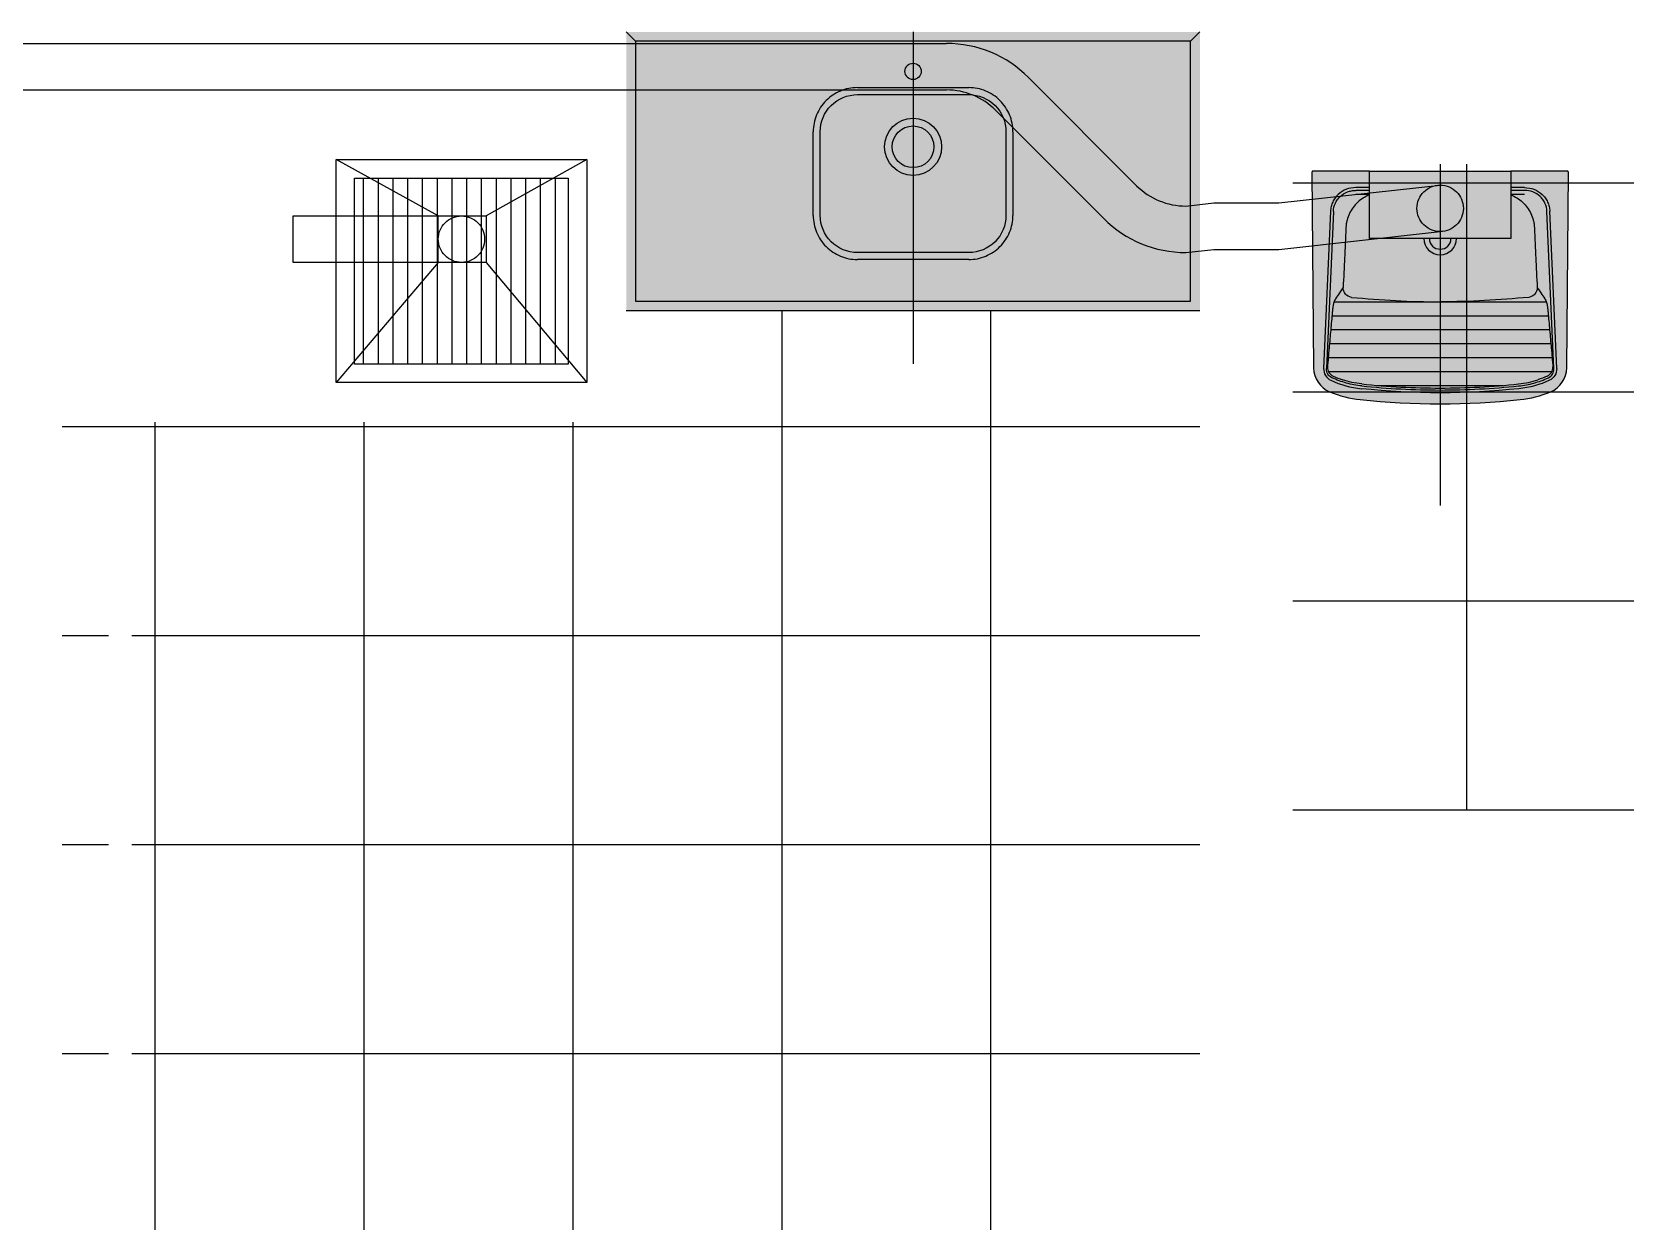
# Model space of a CAD drawing. Header units: millimetres. Extents: x -16.5 to 79.8, y -29.3 to 65.7.
# Drawn here: x -13.465 to -10.034, y -2.66 to -0.1 of the extents above; entities that cross this region are included whole.
import ezdxf

# ---------------------------------------------------------------- set-up
doc = ezdxf.new("R2010")
doc.units = ezdxf.units.MM
doc.header["$LTSCALE"] = 20
doc.linetypes.add('HIDDEN', pattern=[0.375, 0.25, -0.125])
doc.layers.add('ARQ-STA - MOBILIÁRIO_GERAL', color=251, linetype='Continuous')
doc.layers.add('ARQ-STA - PISOS_APARTAMENTOS - BANHEIROS', color=8, linetype='Continuous')

# ---------------------------------------------------------------- blocks, each defined once
blk = doc.blocks.new('MS - L1A - PRE - TOB - TIPO_1_AO_16 - MOBILIÁRIO - LAYOUT_GERAL')
at = {"layer": 'ARQ-STA - MOBILIÁRIO_GERAL'}
h = blk.add_hatch(color=255, dxfattribs=at)
h.dxf.hatch_style = 1
h.paths.add_polyline_path([(3307.9918, 1270.5112), (3309.2268, 1270.5112), (3309.2268, 1271.1112), (3307.9918, 1271.1112)])
h = blk.add_hatch(color=255, dxfattribs=at)
h.dxf.hatch_style = 1
h.paths.add_polyline_path([(3310.0168, 1270.3879, -0.299367), (3309.9823, 1270.3364, -0.073835), (3309.9163, 1270.3195, -0.052168), (3309.5723, 1270.3195, -0.073835), (3309.5063, 1270.3364, -0.299367), (3309.4718, 1270.3879), (3309.4683, 1270.8092, -0.416631), (3309.4704, 1270.8112), (3310.0182, 1270.8112, -0.416631), (3310.0203, 1270.8092)])
h = blk.add_hatch(dxfattribs=at)
h.set_pattern_fill('LINE', color=256, scale=0.01, angle=450)
h.set_pattern_definition([(90, (3300.45727, 1270.565903), (-0.03175, 0), [])])
h.paths.add_polyline_path([(3307.8668, 1270.3961), (3307.4068, 1270.3961), (3307.4068, 1270.7961), (3307.8668, 1270.7961)])
at = {"layer": 'ARQ-STA - MOBILIÁRIO_GERAL', "linetype": 'HIDDEN', "ltscale": 0.2}
for p, q in [((3308.6093, 1271.1112), (3308.6093, 1270.3962)), ((3309.7443, 1270.8262), (3309.7443, 1270.0912))]:
    blk.add_line(p, q, dxfattribs=at)
at = {"layer": 'ARQ-STA - MOBILIÁRIO_GERAL'}
for p, q in [((3309.5918, 1270.776), (3309.5625, 1270.776)), ((3309.9261, 1270.776), (3309.8968, 1270.776)), ((3309.5918, 1270.7698), (3309.5625, 1270.7698)), ((3309.5918, 1270.7609), (3309.5625, 1270.7609)), ((3309.9261, 1270.7698), (3309.8968, 1270.7698)), ((3309.9261, 1270.7609), (3309.8968, 1270.7609)), ((3309.5082, 1270.725), (3309.4934, 1270.3866)), ((3309.5143, 1270.7247), (3309.4995, 1270.3863)), ((3309.9891, 1270.3863), (3309.9743, 1270.7247)), ((3309.9952, 1270.3866), (3309.9804, 1270.725)), ((3309.5155, 1270.5301), (3309.9731, 1270.5301)), ((3309.5086, 1270.4701), (3309.98, 1270.4701)), ((3309.5113, 1270.5001), (3309.9773, 1270.5001)), ((3309.506, 1270.4401), (3309.9826, 1270.4401)), ((3309.5033, 1270.4101), (3309.9853, 1270.4101)), ((3309.5034, 1270.3801), (3309.9852, 1270.3801)), ((3309.6085, 1270.3501), (3309.8801, 1270.3501))]:
    blk.add_line(p, q, dxfattribs=at)
at = {"layer": 'ARQ-STA - MOBILIÁRIO_GERAL', "linetype": 'HIDDEN', "ltscale": 5}
for points in [[(3306.2768, 1271.0862), (3308.6811, 1271.0862, -0.198912), (3308.8578, 1271.013), (3309.0907, 1270.7801, 0.198912), (3309.1968, 1270.7362), (3309.2568, 1270.7428), (3309.3968, 1270.7428), (3309.7443, 1270.7813)], [(3306.2768, 1270.9862), (3308.6811, 1270.9862, -0.198912), (3308.7871, 1270.9423), (3309.02, 1270.7094, 0.198912), (3309.1968, 1270.6362), (3309.2568, 1270.6428), (3309.3968, 1270.6428), (3309.7444, 1270.6813)]]:
    blk.add_lwpolyline(points, format="xyb", dxfattribs=at)
at = {"layer": 'ARQ-STA - MOBILIÁRIO_GERAL'}
for points in [[(3308.0118, 1271.0912), (3307.9918, 1271.1112)], [(3309.2068, 1271.0912), (3309.2268, 1271.1112)], [(3307.9918, 1270.5112), (3309.2268, 1270.5112)]]:
    blk.add_lwpolyline(points, dxfattribs=at)
for points in [[(3308.0118, 1270.5312), (3309.2068, 1270.5312), (3309.2068, 1271.0912), (3308.0118, 1271.0912)], [(3307.3668, 1270.8361), (3307.9068, 1270.8361), (3307.9068, 1270.3561), (3307.3668, 1270.3561)], [(3307.8668, 1270.3961), (3307.4068, 1270.3961), (3307.4068, 1270.7961), (3307.8668, 1270.7961)]]:
    blk.add_lwpolyline(points, close=True, dxfattribs=at)
at = {"layer": 'ARQ-STA - MOBILIÁRIO_GERAL', "linetype": 'HIDDEN', "ltscale": 0.2}
blk.add_lwpolyline([(3308.8243, 1270.7161, -0.414214), (3308.7293, 1270.6211), (3308.4893, 1270.6211, -0.414214), (3308.3943, 1270.7161), (3308.3943, 1270.8961, -0.414214), (3308.4893, 1270.9911), (3308.7293, 1270.9911, -0.414214), (3308.8243, 1270.8961)], format="xyb", close=True, dxfattribs=at)
at = {"layer": 'ARQ-STA - MOBILIÁRIO_GERAL'}
blk.add_lwpolyline([(3308.7293, 1270.6361), (3308.4893, 1270.6361, -0.414214), (3308.4093, 1270.7161), (3308.4093, 1270.8961, -0.414214), (3308.4893, 1270.9761), (3308.7293, 1270.9761, -0.414214), (3308.8093, 1270.8961), (3308.8093, 1270.7161, -0.414214)], format="xyb", close=True, dxfattribs=at)
at = {"layer": 'ARQ-STA - MOBILIÁRIO_GERAL', "linetype": 'HIDDEN', "ltscale": 0.2}
for points in [[(3307.5864, 1270.7148), (3307.3668, 1270.8361)], [(3307.9068, 1270.8361), (3307.69, 1270.7148)], [(3307.69, 1270.6148), (3307.2748, 1270.6148), (3307.2748, 1270.7148), (3307.69, 1270.7148)], [(3307.5864, 1270.6148), (3307.3668, 1270.3561)], [(3307.69, 1270.6148), (3307.9068, 1270.3561)]]:
    blk.add_lwpolyline(points, dxfattribs=at)
at = {"layer": 'ARQ-STA - MOBILIÁRIO_GERAL'}
blk.add_lwpolyline([(3309.5918, 1270.8112), (3309.4745, 1270.8112), (3309.4704, 1270.8112, 0.416631), (3309.4683, 1270.8092), (3309.4718, 1270.3879, 0.299367), (3309.5063, 1270.3364, 0.073835), (3309.5723, 1270.3195, 0.052168), (3309.9163, 1270.3195, 0.073835), (3309.9823, 1270.3364, 0.299367), (3310.0168, 1270.3879), (3310.0203, 1270.8092, 0.416631), (3310.0182, 1270.8112), (3310.0141, 1270.8112), (3309.8968, 1270.8112)], format="xyb", dxfattribs=at)
at = {"layer": 'ARQ-STA - MOBILIÁRIO_GERAL', "linetype": 'HIDDEN', "ltscale": 0.2}
blk.add_lwpolyline([(3309.5918, 1270.8112), (3309.8968, 1270.8112), (3309.8968, 1270.6664), (3309.5918, 1270.6664)], close=True, dxfattribs=at)
at = {"layer": 'ARQ-STA - MOBILIÁRIO_GERAL', "linetype": 'HIDDEN', "ltscale": 5}
for points in [[(3307.5864, 1270.6148), (3307.5864, 1270.7148)], [(3307.69, 1270.7148), (3307.69, 1270.6148)]]:
    blk.add_lwpolyline(points, dxfattribs=at)
at = {"layer": 'ARQ-STA - MOBILIÁRIO_GERAL', "ltscale": 5}
for centre, radius in [((3308.6093, 1271.0261), 0.0175), ((3308.6093, 1270.8638), 0.0615), ((3308.6093, 1270.8638), 0.0449)]:
    blk.add_circle(centre, radius, dxfattribs=at)
at = {"layer": 'ARQ-STA - MOBILIÁRIO_GERAL', "linetype": 'HIDDEN', "ltscale": 0.2}
for centre in [(3309.7442, 1270.7313), (3307.6368, 1270.6648)]:
    blk.add_circle(centre, 0.05, dxfattribs=at)
at = {"layer": 'ARQ-STA - MOBILIÁRIO_GERAL'}
for radius, start, end in [(0.0352, 180.5225, 359.4775), (0.0233, 180.7913, 359.2087)]:
    blk.add_arc((3309.7443, 1270.6666), radius, start, end, dxfattribs=at)
at = {"layer": 'ARQ-STA - MOBILIÁRIO_GERAL', "extrusion": (0, 0, -1)}
for centre, major_axis, start_param, end_param in [((3309.5558, 1270.5598), (0.0171, -0.0116), 7.389968, 8.864356), ((3309.9328, 1270.5598), (-0.0171, -0.0116), 3.702014, 5.176402)]:
    blk.add_ellipse(centre, major_axis=major_axis, ratio=0.976387, start_param=start_param, end_param=end_param, dxfattribs=at)
at = {"layer": 'ARQ-STA - MOBILIÁRIO_GERAL'}
for centre, major_axis, start_param, end_param in [((3309.5219, 1270.3884), (0.0174, -0.0111), -2.606198, -1.425261), ((3309.9667, 1270.3884), (-0.0174, -0.0111), 1.425261, 2.606198)]:
    blk.add_ellipse(centre, major_axis=major_axis, ratio=0.974341, start_param=start_param, end_param=end_param, dxfattribs=at)
for points, knots in [([(3309.5625, 1270.776), (3309.5556, 1270.776), (3309.5487, 1270.7747), (3309.536, 1270.7698), (3309.53, 1270.7661), (3309.5225, 1270.7591), (3309.5202, 1270.7565), (3309.5162, 1270.7509), (3309.5144, 1270.748), (3309.5116, 1270.7418), (3309.5104, 1270.7385), (3309.5088, 1270.7318), (3309.5083, 1270.7284), (3309.5082, 1270.725)], [0, 0, 0, 0, 0.25, 0.25, 0.5, 0.5, 0.625, 0.625, 0.75, 0.75, 0.875, 0.875, 1, 1, 1, 1]), ([(3309.9261, 1270.776), (3309.933, 1270.776), (3309.9399, 1270.7747), (3309.9526, 1270.7698), (3309.9586, 1270.7661), (3309.9661, 1270.7591), (3309.9684, 1270.7565), (3309.9724, 1270.7509), (3309.9742, 1270.748), (3309.977, 1270.7418), (3309.9782, 1270.7385), (3309.9798, 1270.7318), (3309.9803, 1270.7284), (3309.9804, 1270.725)], [0, 0, 0, 0, 0.25, 0.25, 0.5, 0.5, 0.625, 0.625, 0.75, 0.75, 0.875, 0.875, 1, 1, 1, 1]), ([(3309.5143, 1270.7247), (3309.5146, 1270.7308), (3309.516, 1270.7368), (3309.5199, 1270.7451), (3309.5214, 1270.7477), (3309.525, 1270.7526), (3309.527, 1270.7549), (3309.5337, 1270.7611), (3309.539, 1270.7644), (3309.5475, 1270.7676), (3309.5504, 1270.7685), (3309.5549, 1270.7693), (3309.5564, 1270.7695), (3309.5595, 1270.7698), (3309.561, 1270.7698), (3309.5625, 1270.7698)], [0, 0, 0, 0, 0.25, 0.25, 0.375, 0.375, 0.5, 0.5, 0.75, 0.75, 0.875, 0.875, 0.9375, 0.9375, 1, 1, 1, 1]), ([(3309.5918, 1270.7603), (3309.5874, 1270.7585), (3309.5832, 1270.7564), (3309.5749, 1270.7512), (3309.5707, 1270.7481), (3309.5632, 1270.7411), (3309.5598, 1270.7373), (3309.5538, 1270.7292), (3309.5511, 1270.7247), (3309.5467, 1270.7155), (3309.545, 1270.7107), (3309.5431, 1270.7033), (3309.5426, 1270.7008), (3309.5418, 1270.6957), (3309.5416, 1270.6931), (3309.5415, 1270.6905)], [0.2588876, 0.2588876, 0.2588876, 0.2588876, 0.375, 0.375, 0.5, 0.5, 0.625, 0.625, 0.75, 0.75, 0.875, 0.875, 0.9375, 0.9375, 1, 1, 1, 1]), ([(3309.8968, 1270.7603), (3309.9012, 1270.7585), (3309.9054, 1270.7564), (3309.9138, 1270.7512), (3309.9179, 1270.7481), (3309.9254, 1270.7411), (3309.9288, 1270.7373), (3309.9348, 1270.7292), (3309.9375, 1270.7247), (3309.9419, 1270.7155), (3309.9436, 1270.7107), (3309.9455, 1270.7033), (3309.946, 1270.7008), (3309.9468, 1270.6957), (3309.947, 1270.6931), (3309.9472, 1270.6905)], [0.2588876, 0.2588876, 0.2588876, 0.2588876, 0.375, 0.375, 0.5, 0.5, 0.625, 0.625, 0.75, 0.75, 0.875, 0.875, 0.9375, 0.9375, 1, 1, 1, 1]), ([(3309.9743, 1270.7247), (3309.974, 1270.7308), (3309.9726, 1270.7368), (3309.9687, 1270.7451), (3309.9672, 1270.7477), (3309.9636, 1270.7526), (3309.9616, 1270.7549), (3309.9549, 1270.7611), (3309.9496, 1270.7644), (3309.9383, 1270.7687), (3309.9321, 1270.7698), (3309.9261, 1270.7698)], [0, 0, 0, 0, 0.25, 0.25, 0.375, 0.375, 0.5, 0.5, 0.75, 0.75, 1, 1, 1, 1]), ([(3309.5415, 1270.6905), (3309.541, 1270.6797), (3309.5405, 1270.6689), (3309.5396, 1270.6472), (3309.5391, 1270.6364), (3309.5376, 1270.6039), (3309.5365, 1270.5822), (3309.5353, 1270.5607)], [0, 0, 0, 0, 0.25, 0.25, 0.5, 0.5, 1, 1, 1, 1]), ([(3309.9472, 1270.6905), (3309.9476, 1270.6797), (3309.9481, 1270.6689), (3309.9491, 1270.6472), (3309.9495, 1270.6364), (3309.951, 1270.6039), (3309.9521, 1270.5822), (3309.9533, 1270.5607)], [0, 0, 0, 0, 0.25, 0.25, 0.5, 0.5, 1, 1, 1, 1]), ([(3309.5353, 1270.5607), (3309.5347, 1270.5598), (3309.534, 1270.5588), (3309.5315, 1270.555), (3309.5296, 1270.5522), (3309.5248, 1270.5451), (3309.5219, 1270.5408), (3309.5183, 1270.5355), (3309.5175, 1270.5343), (3309.5167, 1270.5332)], [0, 0, 0, 0, 0.10177, 0.10177, 0.411463, 0.411463, 0.876003, 0.876003, 1, 1, 1, 1]), ([(3309.5534, 1270.5397), (3309.5852, 1270.5367), (3309.617, 1270.5343), (3309.6805, 1270.5309), (3309.7124, 1270.5301), (3309.7443, 1270.5301)], [0, 0, 0, 0, 0.5, 0.5, 1, 1, 1, 1]), ([(3309.9352, 1270.5397), (3309.9034, 1270.5367), (3309.8717, 1270.5343), (3309.8081, 1270.5309), (3309.7762, 1270.5301), (3309.7443, 1270.5301)], [0, 0, 0, 0, 0.5, 0.5, 1, 1, 1, 1]), ([(3309.9533, 1270.5607), (3309.9539, 1270.5598), (3309.9546, 1270.5588), (3309.9571, 1270.555), (3309.959, 1270.5522), (3309.9638, 1270.5451), (3309.9667, 1270.5408), (3309.9704, 1270.5355), (3309.9711, 1270.5343), (3309.9719, 1270.5332)], [0, 0, 0, 0, 0.10177, 0.10177, 0.411463, 0.411463, 0.876003, 0.876003, 1, 1, 1, 1]), ([(3309.512, 1270.5079), (3309.5109, 1270.4951), (3309.5097, 1270.4823), (3309.5086, 1270.4695), (3309.5086, 1270.4694), (3309.5074, 1270.4565), (3309.5063, 1270.4437), (3309.5051, 1270.4308)], [0, 0, 0, 0, 0.497868, 0.497868, 0.5, 0.5, 1, 1, 1, 1]), ([(3309.5167, 1270.5332), (3309.5154, 1270.5304), (3309.5146, 1270.5273), (3309.5135, 1270.5211), (3309.5132, 1270.5187), (3309.5126, 1270.5136), (3309.5123, 1270.5108), (3309.512, 1270.5079)], [0, 0, 0, 0, 0.5, 0.5, 0.75, 0.75, 1, 1, 1, 1]), ([(3309.9719, 1270.5332), (3309.9732, 1270.5304), (3309.974, 1270.5273), (3309.9751, 1270.5211), (3309.9754, 1270.5187), (3309.9761, 1270.5136), (3309.9764, 1270.5108), (3309.9766, 1270.5079)], [0, 0, 0, 0, 0.5, 0.5, 0.75, 0.75, 1, 1, 1, 1]), ([(3309.9766, 1270.5079), (3309.9778, 1270.4951), (3309.9789, 1270.4823), (3309.98, 1270.4695), (3309.98, 1270.4694), (3309.9812, 1270.4565), (3309.9823, 1270.4437), (3309.9835, 1270.4308)], [0, 0, 0, 0, 0.497868, 0.497868, 0.5, 0.5, 1, 1, 1, 1]), ([(3309.4934, 1270.3866), (3309.4932, 1270.3813), (3309.4945, 1270.376), (3309.4999, 1270.367), (3309.5039, 1270.3633), (3309.5087, 1270.3611)], [0, 0, 0, 0, 0.5, 0.5, 1, 1, 1, 1]), ([(3309.5113, 1270.3666), (3309.5075, 1270.3683), (3309.5044, 1270.3711), (3309.5003, 1270.3781), (3309.4993, 1270.3822), (3309.4995, 1270.3863)], [0, 0, 0, 0, 0.5, 0.5, 1, 1, 1, 1]), ([(3309.5753, 1270.349), (3309.5642, 1270.3501), (3309.5532, 1270.3522), (3309.5318, 1270.3581), (3309.5214, 1270.3619), (3309.5113, 1270.3666)], [0, 0, 0, 0, 0.5, 0.5, 1, 1, 1, 1]), ([(3309.9133, 1270.349), (3309.9245, 1270.3501), (3309.9354, 1270.3522), (3309.9568, 1270.3581), (3309.9672, 1270.3619), (3309.9774, 1270.3666)], [0, 0, 0, 0, 0.5, 0.5, 1, 1, 1, 1]), ([(3309.9774, 1270.3666), (3309.9811, 1270.3683), (3309.9842, 1270.3711), (3309.9883, 1270.3781), (3309.9893, 1270.3822), (3309.9891, 1270.3863)], [0, 0, 0, 0, 0.5, 0.5, 1, 1, 1, 1]), ([(3309.9952, 1270.3866), (3309.9955, 1270.3813), (3309.9941, 1270.376), (3309.9887, 1270.367), (3309.9847, 1270.3633), (3309.9799, 1270.3611)], [0, 0, 0, 0, 0.5, 0.5, 1, 1, 1, 1]), ([(3309.5753, 1270.3532), (3309.5682, 1270.354), (3309.5612, 1270.3551), (3309.5473, 1270.3581), (3309.5405, 1270.36), (3309.5338, 1270.3623)], [0, 0, 0, 0, 0.5, 0.5, 1, 1, 1, 1]), ([(3309.5753, 1270.3532), (3309.6315, 1270.3474), (3309.688, 1270.3444), (3309.8008, 1270.3444), (3309.8571, 1270.3474), (3309.9133, 1270.3532)], [0, 0, 0, 0, 0.5, 0.5, 1, 1, 1, 1]), ([(3309.5753, 1270.349), (3309.6315, 1270.3431), (3309.6879, 1270.3402), (3309.8007, 1270.3402), (3309.8572, 1270.3431), (3309.9133, 1270.349)], [0, 0, 0, 0, 0.5, 0.5, 1, 1, 1, 1]), ([(3309.9133, 1270.3532), (3309.9204, 1270.354), (3309.9274, 1270.3551), (3309.9413, 1270.3581), (3309.9481, 1270.36), (3309.9548, 1270.3623)], [0, 0, 0, 0, 0.5, 0.5, 1, 1, 1, 1])]:
    blk.add_open_spline(points, degree=3, knots=knots, dxfattribs=at)
for points in [[(3309.5051, 1270.4308), (3309.5039, 1270.4169), (3309.5027, 1270.4031), (3309.5014, 1270.3893)], [(3309.9835, 1270.4308), (3309.9847, 1270.4169), (3309.986, 1270.4031), (3309.9872, 1270.3893)], [(3309.5137, 1270.3699), (3309.5203, 1270.367), (3309.527, 1270.3645), (3309.5338, 1270.3623)], [(3309.9749, 1270.3699), (3309.9683, 1270.367), (3309.9616, 1270.3645), (3309.9548, 1270.3623)], [(3309.5087, 1270.3611), (3309.5297, 1270.3514), (3309.5517, 1270.3454), (3309.5746, 1270.343)], [(3309.914, 1270.343), (3309.8009, 1270.3312), (3309.6878, 1270.3312), (3309.5746, 1270.343)], [(3309.9799, 1270.3611), (3309.9589, 1270.3514), (3309.9369, 1270.3454), (3309.914, 1270.343)]]:
    blk.add_open_spline(points, degree=3, dxfattribs=at)

msp = doc.modelspace()

# ---------------------------------------------------------------- hatches: boundary and pattern name
at = {"layer": 'ARQ-STA - PISOS_APARTAMENTOS - BANHEIROS'}
h = msp.add_hatch(dxfattribs=at)
h.set_pattern_fill('_USER', color=256, scale=0.45, double=1, pattern_type=0)
h.set_pattern_definition([(0, (-10.37495, -0.875), (0, 0.45), []), (90, (-10.37495, -0.875), (-0.45, 3e-17), [])])
h.paths.add_polyline_path([(-10.75, -1.775), (-10.75, -0.385), (-10.115, -0.385), (-10.115, -0.1), (-9.3149, -0.1), (-9.3149, -0.8), (-9.1149, -0.8), (-9.1149, -0.1), (-5.425, -0.1), (-5.425, -1.775)])
h = msp.add_hatch(dxfattribs=at)
h.set_pattern_fill('_USER', color=256, scale=0.45, double=1, pattern_type=0)
h.set_pattern_definition([(0, (-10.9499, -4.10003), (0, 0.45), []), (90, (-10.9499, -4.10003), (-0.45, 3e-17), [])])
h.paths.add_polyline_path([(-13.4, -0.9401), (-12.185, -0.9401), (-12.185, -0.7), (-10.9499, -0.7), (-10.9499, -4.1), (-13.4, -4.1001)])
h.paths.add_polyline_path([(-13.3, -4.0201), (-13.25, -4.0201), (-13.25, -1.0201), (-13.3, -1.0201)], flags=16)

# ---------------------------------------------------------------- block references
at = {"layer": 'ARQ-STA - MOBILIÁRIO_GERAL', "color": 251, "true_color": 0x636466}
msp.add_blockref('MS - L1A - PRE - TOB - TIPO_1_AO_16 - MOBILIÁRIO - LAYOUT_GERAL', (-3320.1767, -1271.2112), dxfattribs=at)

doc.saveas('drawing.dxf')
